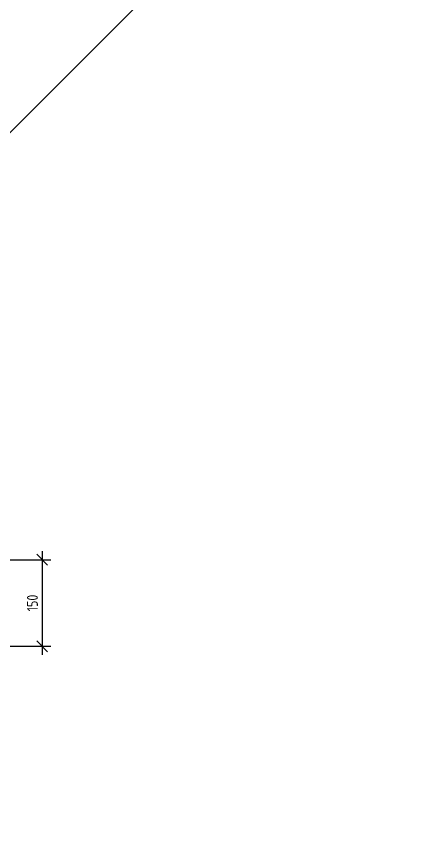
# Model space of a CAD drawing. Header units: millimetres. Extents: x -3689 to 2883575, y -702957 to -604547.
# Drawn here: x 2808126 to 2815125, y -690059 to -675999 of the extents above; entities that cross this region are included whole.
import ezdxf
from ezdxf import colors
from ezdxf.entities.mleader import LeaderData, LeaderLine
from ezdxf.enums import TextEntityAlignment as Align
from ezdxf.math import Vec2, Vec3

# ---------------------------------------------------------------- set-up
doc = ezdxf.new("R2010")
doc.units = ezdxf.units.MM
doc.header["$PDMODE"] = 35
doc.layers.add('Размер', color=101, linetype='Continuous')
doc.styles.add('ГОСТ 2.304', font='CS_Gost2304.shx')
doc.dimstyles.new('СПДС', dxfattribs={"dimscale": 100, "dimtxt": 2.5, "dimasz": 2.5, "dimexe": 2, "dimexo": 0.625, "dimgap": 1, "dimtad": 1, "dimdec": 0, "dimtxsty": 'ГОСТ 2.304', "dimblk": 'OBLIQUE', "dimblk1": 'OBLIQUE', "dimblk2": 'OBLIQUE', "dimcen": 2.5, "dimdle": 2, "dimadec": 0, "dimazin": 2, "dimtfac": 0.75, "dimtdec": 4, "dimtmove": 1, "dimatfit": 3, "dimfxl": 1, "dimtfill": 1, "dimtolj": 1, "dimarcsym": 1})

# ---------------------------------------------------------------- blocks, each defined once
blk = doc.blocks.new('_Oblique')
at = {"color": 0, "linetype": 'ByBlock', "lineweight": -2}
blk.add_line((-0.5, -0.5), (0.5, 0.5), dxfattribs=at)
blk = doc.blocks.new('*D662')
at = {"layer": 'Defpoints', "color": 0, "ltscale": 75, "transparency": 16777216}
for p in [(2807584.570924027, -685403.6845170486), (2807584.570924027, -686901.307586856), (2808574.835766146, -686901.307586856)]:
    blk.add_point(p, dxfattribs=at)
at = {"layer": 'Размер', "color": 0, "lineweight": -2, "ltscale": 75, "transparency": 16777216}
for p, q in [((2808574.835766146, -685253.6845170486), (2808574.835766146, -687051.307586856)), ((2807631.445924027, -685403.6845170486), (2808724.835766146, -685403.6845170486)), ((2807631.445924027, -686901.307586856), (2808724.835766146, -686901.307586856))]:
    blk.add_line(p, q, dxfattribs=at)
at = {"layer": 'Размер', "color": 0, "lineweight": -2, "ltscale": 75, "transparency": 16777216, "xscale": 187.5, "yscale": 187.5, "zscale": 187.5}
for p, rotation in [((2808574.835766146, -685403.6845170486), 90), ((2808574.835766146, -686901.307586856), 270)]:
    blk.add_blockref('_Oblique', p, dxfattribs=dict(at, rotation=rotation))
at = {"layer": 'Размер', "color": 0, "ltscale": 75, "transparency": 16777216, "insert": (2808406.085766146, -686152.4960519528), "char_height": 187.5, "attachment_point": 5, "rotation": 90, "style": 'ГОСТ 2.304', "bg_fill": 3, "box_fill_scale": 1.1, "bg_fill_color": 256, "bg_fill_true_color": 13158600, "bg_fill_transparency": 0}
blk.add_mtext('\\A1;150', dxfattribs=at)
blk = doc.blocks.new('_TagCircle')
at = {"color": 0, "linetype": 'ByBlock', "lineweight": -2, "transparency": 16777216}
blk.add_circle((0, 0), 4, dxfattribs=at)
at = {"color": 0, "transparency": 16777216}
blk.add_attdef('НОМЕРЯРЛЫКА', text='', height=3, dxfattribs=at).set_placement((0, -1.5), align=Align.CENTER)
blk = doc.blocks.new('_Open90')
at = {"color": 0, "linetype": 'ByBlock', "lineweight": -2}
for p, q in [((-0.5, 0.5), (0, 0)), ((0, 0), (-1, 0)), ((0, 0), (-0.5, -0.5))]:
    blk.add_line(p, q, dxfattribs=at)

msp = doc.modelspace()

# ---------------------------------------------------------------- dimensions: what is measured, and where the dimension line sits
at = {"layer": 'Размер', "ltscale": 75}
dim = msp.add_linear_dim(base=(2808574.835766146, -686901.307586856), p1=(2807584.570924026, -685403.6845170484), p2=(2807584.570924026, -686901.3075868557), angle=270, dimstyle='СПДС', override={"dimscale": 75, "dimlfac": 0.1}, dxfattribs=at)
dim.commit()
dim.dimension.update_dxf_attribs({"geometry": '*D662', "text_midpoint": (2808406.085766146, -686152.4960519528)})

# ---------------------------------------------------------------- next in the draw order: leaders
ml = msp.add_multileader_block('Standard')
ml.set_content('_TagCircle', color=256, scale=100)
ml.set_attribute('НОМЕРЯРЛЫКА', 'В', width=0)
ml.set_leader_properties()
ml.set_arrow_properties(name='OPEN90')
ml.build(insert=Vec2(0, 0))
ml.multileader.update_dxf_attribs({"has_dogleg": 0, "text_left_attachment_type": 6, "text_right_attachment_type": 6, "dogleg_length": 0.36, "arrow_head_size": 25000, "scale": 100, "block_connection_type": 1})
ctx = ml.context
ctx.base_point, ctx.scale, ctx.char_height, ctx.arrow_head_size, ctx.landing_gap_size, ctx.plane_origin = Vec3(2816876.886163335, -672418.1099544775), 100, 2.5, 25000, 10, Vec3(2819549.498852947, -669112.8376483071)
ctx.left_attachment, ctx.right_attachment, ctx.attachment_type = 6, 6, 1
notes = []
notes.append((ctx, [(0, (1, 1, 0), (2816876.526163335, -672418.1099544775), (1, 0), 0.36, [(0, [(2816876.886163335, -669149.3646561343)], 0, [])])]))
ctx.block.insert = Vec3(2816876.886163335, -672418.1099544775)
for ctx, leaders in notes:
    for number, flags, end, landing, length, lines in leaders:
        leader = LeaderData()
        leader.index, (leader.has_last_leader_line, leader.has_dogleg_vector, leader.attachment_direction) = number, flags
        leader.last_leader_point, leader.dogleg_vector, leader.dogleg_length = Vec3(end), Vec3(landing), length
        for number, points, colour, breaks in lines:
            line = LeaderLine()
            line.index, line.vertices, line.color, line.breaks = number, Vec3.list(points), colors.encode_raw_color(colour), breaks
            leader.lines.append(line)
        ctx.leaders.append(leader)

doc.saveas('drawing.dxf')
